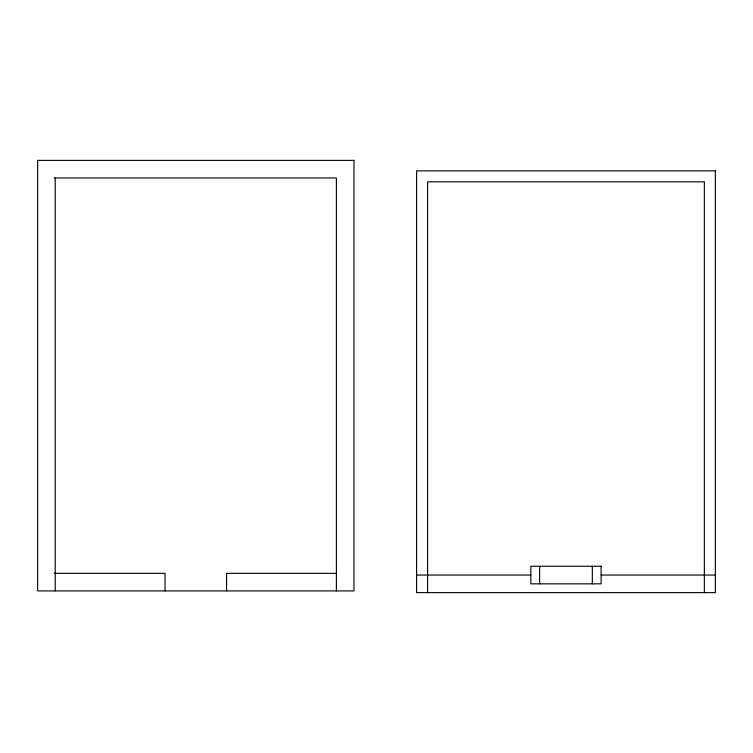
<?xml version="1.0" encoding="UTF-8"?>
<svg xmlns="http://www.w3.org/2000/svg" width="753" height="753" viewBox="0 0 753 753"><rect width="100%" height="100%" fill="white"/><g stroke="black" fill="none" stroke-linecap="round" stroke-linejoin="round"><path stroke-width="1.13" d="M54.207 177.953L336.393 177.953L336.393 590.917M54.197 573.344L165.058 573.344L165.058 590.917M336.393 573.344L226.559 573.344L226.559 590.917M416.607 575.047L530.837 575.047M601.129 575.047L715.35 575.047M704.366 592.62L704.366 181.85L427.591 181.85L427.591 592.62M592.338 566.265L592.338 583.839M539.619 566.265L539.619 583.839M55.223 177.953L55.223 590.917M353.966 160.38L37.65 160.38L37.65 590.917L353.966 590.917L353.966 160.38M715.35 170.865L416.607 170.865L416.607 592.62L715.35 592.62L715.35 170.865M601.129 566.265L530.837 566.265L530.837 583.839L601.129 583.839L601.129 566.265"/></g></svg>
